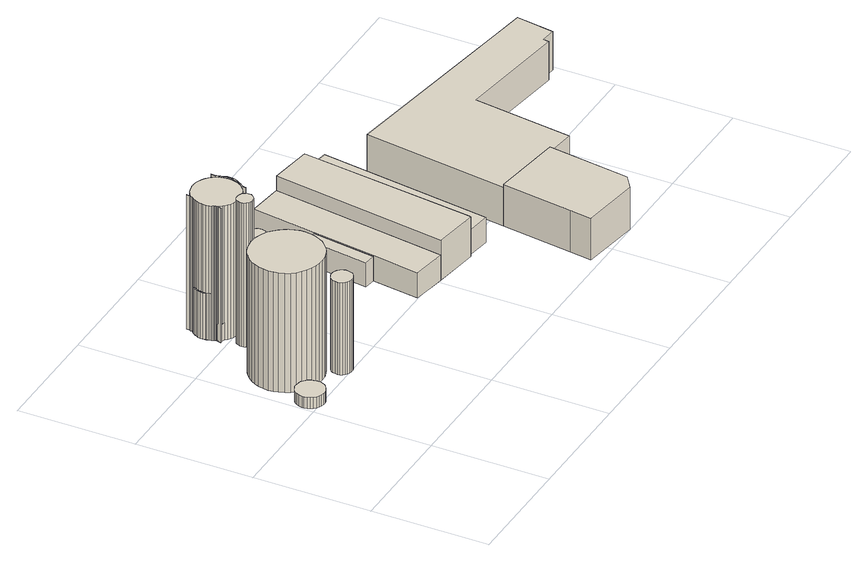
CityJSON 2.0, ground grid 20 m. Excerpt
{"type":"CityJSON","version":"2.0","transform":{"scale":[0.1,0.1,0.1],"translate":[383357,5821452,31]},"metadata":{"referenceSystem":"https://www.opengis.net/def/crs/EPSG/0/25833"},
"CityObjects":{
"building1":{"type":"Building","attributes":{"Gemeindeschluessel":"11000005","BezugspunktDach":"2200","function":"31001_2142","measuredHeight":2.04,"storeysAboveGround":4},"address":[{"country":"Germany","locality":"Berlin","thoroughfareNumber":"39 (6)","thoroughfareName":"Nonnendamm"}],"geometry":[{"type":"Solid","lod":"1","boundaries":[[[[0,1,2,3,4,5,6,7,8,9,10,11,12,13,14,15,16,17,18,19,20,21,22,23,24,25,26,27,28,29]],[[30,31,32,33,34,35,36,37,38,39,40,41,42,43,44,45,46,47,48,49,50,51,52,53,54,55,56,57,58,59]],[[30,59,29,28]],[[31,30,28,27]],[[32,31,27,26]],[[33,32,26,25]],[[34,33,25,24]],[[35,34,24,23]],[[36,35,23,22]],[[37,36,22,21]],[[38,37,21,20]],[[39,38,20,19]],[[40,39,19,18]],[[41,40,18,17]],[[42,41,17,16]],[[43,42,16,15]],[[44,43,15,14]],[[45,44,14,13]],[[46,45,13,12]],[[47,46,12,11]],[[48,47,11,10]],[[49,48,10,9]],[[50,49,9,8]],[[51,50,8,7]],[[52,51,7,6]],[[53,52,6,5]],[[54,53,5,4]],[[55,54,4,3]],[[56,55,3,2]],[[57,56,2,1]],[[58,57,1,0]],[[59,58,0,29]]]]}]},
"building2":{"type":"Building","attributes":{"Gemeindeschluessel":"11000005","BezugspunktDach":"2200","function":"31001_2142","measuredHeight":21.67,"storeysAboveGround":5},"address":[{"country":"Germany","locality":"Berlin","thoroughfareNumber":"39 (5)","thoroughfareName":"Nonnendamm"}],"geometry":[{"type":"Solid","lod":"1","boundaries":[[[[60,61,62,63,64,65,66,67,68,69,70,71,72,73,74,75,76,77,78,79,80,81,82,83,84,85,86,87,88,89,90,91,92,93,94,95,96,97,98,99,100,101,102]],[[103,104,105,106,107,108,109,110,111,112,113,114,115,116,117,118,119,120,121,122,123,124,125,126,127,128,129,130,131,132,133,134,135,136,137,138,139,140,141,142,143,144,145]],[[103,145,102,101]],[[104,103,101,100]],[[105,104,100,99]],[[106,105,99,98]],[[107,106,98,97]],[[108,107,97,96]],[[109,108,96,95]],[[110,109,95,94]],[[111,110,94,93]],[[112,111,93,92]],[[113,112,92,91]],[[114,113,91,90]],[[115,114,90,89]],[[116,115,89,88]],[[117,116,88,87]],[[118,117,87,86]],[[119,118,86,85]],[[120,119,85,84]],[[121,120,84,83]],[[122,121,83,82]],[[123,122,82,81]],[[124,123,81,80]],[[125,124,80,79]],[[126,125,79,78]],[[127,126,78,77]],[[128,127,77,76]],[[129,128,76,75]],[[130,129,75,74]],[[131,130,74,73]],[[132,131,73,72]],[[133,132,72,71]],[[134,133,71,70]],[[135,134,70,69]],[[136,135,69,68]],[[137,136,68,67]],[[138,137,67,66]],[[139,138,66,65]],[[140,139,65,64]],[[141,140,64,63]],[[142,141,63,62]],[[143,142,62,61]],[[144,143,61,60]],[[145,144,60,102]]]]}]},
"building3":{"type":"Building","attributes":{"Gemeindeschluessel":"11000005","BezugspunktDach":"2200","function":"31001_2142","measuredHeight":16.77,"storeysAboveGround":4},"address":[{"country":"Germany","locality":"Berlin","thoroughfareNumber":"39 (7)","thoroughfareName":"Nonnendamm"}],"geometry":[{"type":"Solid","lod":"1","boundaries":[[[[146,147,148,149,150,151,152,153,154,155,156,157,158,159,160,161,162,163,164,165,166,167,168,169,170,171]],[[172,173,174,175,176,177,178,179,180,181,182,183,184,185,186,187,188,189,190,191,192,193,194,195,196,197]],[[172,197,171,170]],[[173,172,170,169]],[[174,173,169,168]],[[175,174,168,167]],[[176,175,167,166]],[[177,176,166,165]],[[178,177,165,164]],[[179,178,164,163]],[[180,179,163,162]],[[181,180,162,161]],[[182,181,161,160]],[[183,182,160,159]],[[184,183,159,158]],[[185,184,158,157]],[[186,185,157,156]],[[187,186,156,155]],[[188,187,155,154]],[[189,188,154,153]],[[190,189,153,152]],[[191,190,152,151]],[[192,191,151,150]],[[193,192,150,149]],[[194,193,149,148]],[[195,194,148,147]],[[196,195,147,146]],[[197,196,146,171]]]]}]},
"building4":{"type":"Building","attributes":{"Gemeindeschluessel":"11000005","BezugspunktDach":"2200","function":"31001_2142","measuredHeight":26.15,"storeysAboveGround":4},"address":[{"country":"Germany","locality":"Berlin","thoroughfareNumber":"39 (3)","thoroughfareName":"Nonnendamm"}],"geometry":[{"type":"Solid","lod":"1","boundaries":[[[[198,199,200,201,202,203,204,205,206,207,208,209,210,211,212,213,214,215,216,217,218,219,220]],[[221,222,223,224,225,226,227,228,229,230,231,232,233,234,235,236,237,238,239,240,241,242,243]],[[221,243,220,219]],[[222,221,219,218]],[[223,222,218,217]],[[224,223,217,216]],[[225,224,216,215]],[[226,225,215,214]],[[227,226,214,213]],[[228,227,213,212]],[[229,228,212,211]],[[230,229,211,210]],[[231,230,210,209]],[[232,231,209,208]],[[233,232,208,207]],[[234,233,207,206]],[[235,234,206,205]],[[236,235,205,204]],[[237,236,204,203]],[[238,237,203,202]],[[239,238,202,201]],[[240,239,201,200]],[[241,240,200,199]],[[242,241,199,198]],[[243,242,198,220]]]]}]},
"building5":{"type":"Building","attributes":{"Gemeindeschluessel":"11000005","BezugspunktDach":"2200","function":"31001_2142","measuredHeight":18.1,"storeysAboveGround":5},"address":[{"country":"Germany","locality":"Berlin","thoroughfareNumber":"39 (4)","thoroughfareName":"Nonnendamm"}],"geometry":[{"type":"Solid","lod":"1","boundaries":[[[[244,245,246,247,248,249,250,251,252,253,254,255,256,257,258,259,260,261,262,263,264,265,266]],[[267,268,269,270,271,272,273,274,275,276,277,278,279,280,281,282,283,284,285,286,287,288,289]],[[267,289,266,265]],[[268,267,265,264]],[[269,268,264,263]],[[270,269,263,262]],[[271,270,262,261]],[[272,271,261,260]],[[273,272,260,259]],[[274,273,259,258]],[[275,274,258,257]],[[276,275,257,256]],[[277,276,256,255]],[[278,277,255,254]],[[279,278,254,253]],[[280,279,253,252]],[[281,280,252,251]],[[282,281,251,250]],[[283,282,250,249]],[[284,283,249,248]],[[285,284,248,247]],[[286,285,247,246]],[[287,286,246,245]],[[288,287,245,244]],[[289,288,244,266]]]]}]},
"building6":{"type":"Building","attributes":{"Gemeindeschluessel":"11000005","function":"31001_2142"},"address":[{"country":"Germany","locality":"Berlin","thoroughfareNumber":"39 (2)","thoroughfareName":"Nonnendamm"}],"children":["building6-1","building6-2","building6-3","building6-4","building6-5","building6-6","building6-7"]},
"building6-1":{"type":"BuildingPart","attributes":{"BezugspunktDach":"2200","measuredHeight":24.44,"storeysAboveGround":6},"parents":["building6"],"geometry":[{"type":"MultiSurface","lod":"1","boundaries":[[[290,291,292,293,294,295,296,297,298,299,300,298,301,302,303,304,305,306,307,308,309,310,311,312,313,314,315,316,317,318,319,320,321,322,323,324,325,326,327,328,329,330,331,332,333,334,335,336,337,338,339,340,341,342,343,344,345,346,347,348,349,350,351,352,353,354,355,356]],[[357,358,359,360,361,362,363,364,365,366,367,368,369,370,371,372,373,374,375,376,377,378,379,380,381,382,383,384,385,386,387,388,389,390,391,392,393,394,395,396,397,398,399,400,401,402,403,404,405,406,407,408,409,410,411,412,413,414,412,415,416,417,418,419,420,421,422,423]],[[424,425,356,355]],[[357,423,426,427]],[[428,424,355,354]],[[358,357,427,429]],[[359,358,430,429,431,432,428,354,353]],[[360,359,353,352],[431,433,434,432]],[[435,434,433,436,437,361,360,352,351]],[[363,362,350,349]],[[364,361,351,348]],[[365,364,348,347]],[[366,365,347,346]],[[367,366,346,345]],[[368,367,345,344]],[[369,368,344,343]],[[370,369,343,342]],[[371,370,342,341]],[[438,439,440,341,340]],[[372,371,441,442,443]],[[444,439,340,339]],[[373,372,443,445]],[[446,444,447,339,338]],[[374,373,445,448,449]],[[450,446,338,337]],[[375,374,448,451]],[[376,375,337,336]],[[377,376,336,335]],[[378,377,335,334]],[[379,378,334,333]],[[380,379,333,332]],[[381,380,332,331]],[[382,381,331,330]],[[383,382,330,329]],[[384,383,329,328]],[[385,384,328,327]],[[452,453,454,385,386,385,327,326]],[[455,453,326,325]],[[388,387,388,456,455,325,324]],[[397,457,458,316,315]],[[459,457,315,314]],[[399,460,459,314,313]],[[400,399,313,312]],[[401,400,312,311]],[[402,401,311,310]],[[403,402,310,309]],[[404,403,309,308]],[[405,404,308,307]],[[406,405,307,306]],[[407,406,306,305]],[[408,407,305,304]],[[409,408,304,303]],[[410,409,461,462,463,464,303,302]],[[411,410,302,301],[462,465,466,463]],[[412,411,465,467,468,466,469,301,298]],[[470,468,298,300]],[[413,412,467,471]],[[414,413,300,299]],[[412,414,299,298]],[[415,412,298,297]],[[416,415,297,296]],[[417,416,296,295]],[[418,417,295,294]],[[419,418,294,293]],[[420,419,293,292]],[[472,473,292,291]],[[421,420,474,475]],[[476,472,291,290]],[[422,421,475,477]],[[425,476,477,426,423,422,290,356]],[[427,426,425,424]],[[429,427,424,428]],[[428,432,431,429,430]],[[434,433,431,432]],[[437,436,433,434,435]],[[443,442,441,440,439,438]],[[445,443,439,444]],[[449,448,445,447,444,446]],[[451,448,446,450]],[[386,385,454,453,452]],[[387,386,453,455]],[[455,456,388,387]],[[388,324,323,389]],[[390,389,323,322]],[[391,390,322,321]],[[478,392,391,321,320]],[[393,392,320,319]],[[479,394,393,480,319,318]],[[394,318,317,395]],[[396,395,317,316]],[[396,458,457,397]],[[481,398,397,457,459]],[[398,459,460,399]],[[464,463,462,461]],[[466,465,462,463]],[[469,466,468,467,465]],[[471,467,468,470]],[[475,474,473,472]],[[477,475,472,476]],[[426,477,476,425]]]}]},
"building6-2":{"type":"BuildingPart","attributes":{"BezugspunktDach":"2200","measuredHeight":3,"storeysAboveGround":6},"parents":["building6"],"geometry":[{"type":"Solid","lod":"1","boundaries":[[[[464,463,466,468,470]],[[467,465,462,461,471]],[[471,461,464,470]],[[471,470,468,467]],[[465,467,468,466]],[[465,466,463,462]],[[462,463,464,461]]]]}]},
"building6-3":{"type":"BuildingPart","attributes":{"BezugspunktDach":"2200","measuredHeight":24.64,"storeysAboveGround":6},"parents":["building6"],"geometry":[{"type":"MultiSurface","lod":"1","boundaries":[[[482,483,484,485,486,487,488,489,490,491,492,493,494,495,496,497,498,499,500,501,502,503,495,504,505,506,507,508,509,510,511]],[[396,395,394,393,392,391,390,389,388,512,513,514,515,516,517,518,389,519,520,521,522,523,524,525,526,527,528,529,530,531,532]],[[396,532,396,458,533,511,510]],[[395,396,395,317,316,510,509]],[[318,317,509,508]],[[319,318,534,508,507]],[[320,319,507,506]],[[391,392,391,321,320,506,505]],[[322,321,391,390,391,505,504]],[[323,322,390,389,390,504,495]],[[324,323,495,503]],[[512,388,512,535,456,503,502]],[[513,512,502,501]],[[514,513,501,500]],[[515,514,500,499]],[[516,515,499,498]],[[517,516,498,497]],[[518,517,497,496]],[[389,518,496,495]],[[519,389,495,494]],[[520,519,494,493]],[[521,520,493,492]],[[522,521,492,491]],[[523,522,491,490]],[[524,523,490,489]],[[525,524,489,488]],[[526,525,488,487]],[[527,526,487,486]],[[528,527,486,485]],[[529,528,485,484]],[[530,529,484,483]],[[531,530,483,482]],[[532,531,482,511]],[[533,458,396,532]],[[316,317,395,396]],[[394,395,317,318]],[[393,394,534,318,319]],[[392,393,319,320]],[[320,321,391,392]],[[390,391,321,322]],[[389,390,322,323]],[[388,389,323,324]],[[456,535,512,388]]]}]},
"building6-4":{"type":"BuildingPart","attributes":{"BezugspunktDach":"2200","measuredHeight":3,"storeysAboveGround":6},"parents":["building6"],"geometry":[{"type":"MultiSurface","lod":"1","boundaries":[[[533,458,457,459,460]],[[398,397,396,532,399]],[[398,399,398,459]],[[397,457,397,396]],[[399,532,533,460]],[[536,460,459,398,399]],[[397,398,459,457]],[[396,397,457,458]],[[532,396,458,533]]]}]},
"building6-5":{"type":"BuildingPart","attributes":{"BezugspunktDach":"2200","measuredHeight":8.42,"storeysAboveGround":6},"parents":["building6"],"geometry":[{"type":"MultiSurface","lod":"1","boundaries":[[[537,538,539,540,473,472,476,425,424,428,432,434,435,541,542,543,544,545,546,547]],[[548,549,550,551,552,553,436,433,431,429,427,426,477,475,474,554,555,556,557,558]],[[548,558,547,546]],[[549,548,546,545]],[[550,549,545,544]],[[551,550,544,543]],[[552,551,543,542]],[[553,552,542,541]],[[436,553,541,435]],[[554,474,473,540]],[[555,554,540,539]],[[556,555,539,538]],[[557,556,538,537]],[[558,557,537,547]],[[433,436,435,434]],[[433,559,434,432,431]],[[429,431,560,432,428]],[[427,429,428,424]],[[426,427,424,425]],[[477,426,425,476]],[[475,477,476,472]],[[475,561,472,473,474]]]}]},
"building6-6":{"type":"BuildingPart","attributes":{"BezugspunktDach":"2200","measuredHeight":3,"storeysAboveGround":6},"parents":["building6"],"geometry":[{"type":"Solid","lod":"1","boundaries":[[[[444,446,450,440,439]],[[442,451,448,445,443]],[[451,442,440,450]],[[442,443,439,440]],[[451,450,446,448]],[[445,448,446,444]],[[445,444,439,443]]]]}]},
"building6-7":{"type":"BuildingPart","attributes":{"BezugspunktDach":"2200","measuredHeight":3,"storeysAboveGround":6},"parents":["building6"],"geometry":[{"type":"MultiSurface","lod":"1","boundaries":[[[453,455,456,535,454]],[[512,388,387,386,385]],[[512,385,454,535]],[[512,535,456,388]],[[388,456,455,387]],[[386,387,455,453]],[[385,386,562,453,454]]]}]},
"building7":{"type":"Building","attributes":{"Gemeindeschluessel":"11000005","BezugspunktDach":"2200","function":"51009_1610","measuredHeight":4.37,"storeysAboveGround":0},"address":[{"country":"Germany","locality":"Berlin"}],"geometry":[{"type":"Solid","lod":"1","boundaries":[[[[563,564,565,566]],[[567,568,569,570]],[[567,570,566,565]],[[568,567,565,564]],[[569,568,564,563]],[[570,569,563,566]]]]}]},
"building8":{"type":"Building","attributes":{"Gemeindeschluessel":"11000005","function":"31001_2512"},"address":[{"country":"Germany","locality":"Berlin","thoroughfareNumber":"37 (1)","thoroughfareName":"Nonnendamm"}],"children":["building8-1","building8-2","building8-3"]},
"building8-1":{"type":"BuildingPart","attributes":{"BezugspunktDach":"2200","measuredHeight":7.21,"storeysAboveGround":2},"parents":["building8"],"geometry":[{"type":"MultiSurface","lod":"1","boundaries":[[[571,572,573,574,575,576]],[[577,578,579,580,581,582]],[[583,584,582,576,575]],[[578,577,575,574]],[[579,578,574,573]],[[585,586,579,580,579,573,572]],[[581,580,572,571]],[[582,581,571,576]],[[577,582,584,583]],[[580,579,586,585]]]}]},
"building8-2":{"type":"BuildingPart","attributes":{"BezugspunktDach":"2200","measuredHeight":4.5,"storeysAboveGround":2},"parents":["building8"],"geometry":[{"type":"Solid","lod":"1","boundaries":[[[[587,588,586,585]],[[579,589,590,580]],[[589,579,586,588]],[[590,589,588,587]],[[580,590,587,585]],[[579,580,585,586]]]]}]},
"building8-3":{"type":"BuildingPart","attributes":{"BezugspunktDach":"2200","measuredHeight":4.62,"storeysAboveGround":2},"parents":["building8"],"geometry":[{"type":"Solid","lod":"1","boundaries":[[[[584,583,591,592,593,594]],[[569,568,595,577,582,596]],[[569,596,594,593]],[[568,569,593,592]],[[595,568,592,591]],[[577,595,591,583]],[[582,577,582,584]],[[596,582,584,594]],[[583,584,582,577]]]]}]},
"building9":{"type":"Building","attributes":{"Gemeindeschluessel":"11000004","BezugspunktDach":"2200","function":"31001_2050","measuredHeight":7.55,"storeysAboveGround":2},"address":[{"country":"Germany","locality":"Berlin","thoroughfareNumber":"33 (1)","thoroughfareName":"Nonnendamm"}],"geometry":[{"type":"Solid","lod":"1","boundaries":[[[[597,598,599,600,601,602,603]],[[604,605,606,607,608,609,610]],[[604,610,603,602]],[[605,604,602,601]],[[606,605,601,600]],[[607,606,600,599]],[[608,607,599,598]],[[609,608,598,597]],[[610,609,597,603]]]]}]},
"building10":{"type":"Building","attributes":{"Gemeindeschluessel":"11000005","BezugspunktDach":"2200","function":"51009_1610","measuredHeight":7.04,"storeysAboveGround":0},"address":[{"country":"Germany","locality":"Berlin"}],"geometry":[{"type":"Solid","lod":"1","boundaries":[[[[611,612,613,614,615,616,617,618,619,620,621,622]],[[623,624,625,626,627,628,629,630,631,607,606,605]],[[623,605,622,621]],[[624,623,621,620]],[[625,624,620,619]],[[626,625,619,618]],[[627,626,618,617]],[[628,627,617,616]],[[629,628,616,615]],[[630,629,615,614]],[[631,630,614,613]],[[607,631,613,612]],[[606,607,612,611]],[[605,606,611,622]]]]}]}
},
"vertices":[
[4,218,28],[5,213,28],[7,209,28],[10,205,28],[13,201,28],[17,199,28],[21,197,28],[26,196,28],[31,196,28],[35,197,28],[40,199,28],[44,202,28],[47,205,28],[50,210,28],[52,215,28],[52,220,28],[51,225,28],[50,230,28],[47,235,28],[43,239,28],[39,242,28],[34,243,28],[28,244,28],[23,244,28],[18,242,28],[13,239,28],[9,235,28],[7,232,28],[5,227,28],[4,222,28],[5,227,8],[7,232,8],[9,235,8],[13,239,8],[18,242,8],[23,244,8],[28,244,8],[34,243,8],[39,242,8],[43,239,8],[47,235,8],[50,230,8],[51,225,8],[52,220,8],[52,215,8],[50,210,8],[47,205,8],[44,202,8],[40,199,8],[35,197,8],[31,196,8],[26,196,8],[21,197,8],[17,199,8],[13,201,8],[10,205,8],[7,209,8],[5,213,8],[4,218,8],[4,222,8],
[23,280,225],[25,272,225],[28,263,225],[32,255,225],[37,248,225],[44,242,225],[51,237,225],[59,233,225],[67,230,225],[76,229,225],[85,228,225],[94,229,225],[103,232,225],[111,235,225],[118,240,225],[125,246,225],[131,253,225],[135,260,225],[139,269,225],[141,277,225],[142,286,225],[142,295,225],[140,303,225],[137,312,225],[133,319,225],[128,326,225],[122,332,225],[116,338,225],[108,342,225],[100,345,225],[92,347,225],[83,348,225],[75,347,225],[67,346,225],[58,343,225],[51,339,225],[44,334,225],[38,328,225],[32,321,225],[28,314,225],[25,306,225],[23,297,225],[22,289,225],[23,297,8],[25,306,8],[28,314,8],[32,321,8],[38,328,8],[44,334,8],[51,339,8],[58,343,8],[67,346,8],[75,347,8],[83,348,8],[92,347,8],[100,345,8],[108,342,8],[116,338,8],[122,332,8],[128,326,8],[133,319,8],[137,312,8],[140,303,8],[142,295,8],[142,286,8],[141,277,8],[139,269,8],[135,260,8],[131,253,8],[125,246,8],[118,240,8],[111,235,8],[103,232,8],[94,229,8],[85,228,8],[76,229,8],[67,230,8],[59,233,8],[51,237,8],[44,242,8],[37,248,8],[32,255,8],[28,263,8],[25,272,8],[23,280,8],[22,289,8],
[109,211,175],[111,207,175],[114,204,175],[117,202,175],[121,200,175],[124,199,175],[129,199,175],[132,200,175],[136,202,175],[139,204,175],[142,207,175],[143,211,175],[144,215,175],[144,219,175],[143,223,175],[141,227,175],[137,231,175],[133,233,175],[129,234,175],[124,234,175],[120,233,175],[116,231,175],[112,228,175],[110,224,175],[109,219,175],[108,215,175],[109,219,8],[110,224,8],[112,228,8],[116,231,8],[120,233,8],[124,234,8],[129,234,8],[133,233,8],[137,231,8],[141,227,8],[143,223,8],[144,219,8],[144,215,8],[143,211,8],[142,207,8],[139,204,8],[136,202,8],[132,200,8],[129,199,8],[124,199,8],[121,200,8],[117,202,8],[114,204,8],[111,207,8],[109,211,8],[108,215,8],
[108,373,271],[110,370,271],[112,367,271],[115,366,271],[118,365,271],[122,365,271],[126,366,271],[129,368,271],[132,371,271],[134,374,271],[134,378,271],[134,382,271],[132,385,271],[130,388,271],[126,390,271],[122,391,271],[119,391,271],[115,391,271],[112,389,271],[110,386,271],[108,383,271],[107,380,271],[107,376,271],[107,380,10],[108,383,10],[110,386,10],[112,389,10],[115,391,10],[119,391,10],[122,391,10],[126,390,10],[130,388,10],[132,385,10],[134,382,10],[134,378,10],[134,374,10],[132,371,10],[129,368,10],[126,366,10],[122,365,10],[118,365,10],[115,366,10],[112,367,10],[110,370,10],[108,373,10],[107,376,10],
[139,370,190],[141,366,190],[143,363,190],[146,361,190],[150,360,190],[154,360,190],[157,361,190],[160,363,190],[163,365,190],[164,368,190],[165,371,190],[165,375,190],[165,378,190],[163,381,190],[160,384,190],[157,386,190],[154,387,190],[150,387,190],[147,386,190],[143,384,190],[141,381,190],[139,377,190],[139,373,190],[139,377,9],[141,381,9],[143,384,9],[147,386,9],[150,387,9],[154,387,9],[157,386,9],[160,384,9],[163,381,9],[165,378,9],[165,375,9],[165,371,9],[164,368,9],[163,365,9],[160,363,9],[157,361,9],[154,360,9],[150,360,9],[146,361,9],[143,363,9],[141,366,9],[139,370,9],[139,373,9],
[99,433,254],[100,429,254],[101,425,254],[102,424,254],[103,422,254],[103,421,254],[104,420,254],[104,418,254],[104,417,254],[102,409,254],[103,409,254],[106,413,254],[109,410,254],[111,408,254],[115,404,254],[119,401,254],[124,399,254],[129,398,254],[134,397,254],[139,396,254],[144,396,254],[149,397,254],[153,399,254],[158,401,254],[161,403,254],[164,405,254],[167,408,254],[172,413,254],[175,418,254],[177,424,254],[179,431,254],[179,437,254],[178,444,254],[177,450,254],[174,456,254],[172,459,254],[170,462,254],[167,465,254],[163,468,254],[159,471,254],[154,473,254],[150,475,254],[145,476,254],[140,476,254],[135,476,254],[130,475,254],[125,474,254],[120,472,254],[117,470,254],[114,467,254],[111,465,254],[112,473,254],[111,473,254],[111,467,254],[110,465,254],[110,463,254],[109,461,254],[108,460,254],[106,459,254],[105,457,254],[105,458,254],[106,458,254],[104,454,254],[102,450,254],[100,446,254],[100,442,254],[99,438,254],[100,442,10],[100,446,10],[102,450,10],[104,454,10],[106,458,10],[105,458,10],[105,457,10],[106,459,10],[108,460,10],[109,461,10],[110,463,10],[110,465,10],[111,467,10],[111,473,10],[112,473,10],[111,465,10],[114,467,10],[117,470,10],[120,472,10],[125,474,10],[130,475,10],[135,476,10],[140,476,10],[145,476,10],[150,475,10],[154,473,10],[159,471,10],[163,468,10],[167,465,10],[170,462,10],[172,459,10],[174,456,10],[177,450,10],[178,444,10],[179,437,10],[179,431,10],[177,424,10],[175,418,10],[172,413,10],[167,408,10],[164,405,10],[161,403,10],[158,401,10],[153,399,10],[149,397,10],[144,396,10],[139,396,10],[134,397,10],[129,398,10],[124,399,10],[119,401,10],[115,404,10],[111,408,10],[109,410,10],[106,413,10],[104,417,10],[103,409,10],[102,409,10],[104,418,10],[104,420,10],[103,421,10],[103,422,10],[102,424,10],[101,425,10],[100,429,10],[99,433,10],[99,438,10],[100,442,95],[99,438,95],[99,438,11],[100,442,11],[100,446,95],[100,446,11],[100,446,78],[102,450,11],[102,450,95],[104,454,11],[104,454,95],[106,458,95],[106,458,11],[106,458,29],[111,465,38],[111,465,41],[112,473,41],[112,473,34],[112,473,11],[111,465,11],[114,467,41],[114,467,11],[117,470,41],[114,467,24],[117,470,11],[117,470,20],[120,472,41],[120,472,11],[170,462,17],[170,462,40],[167,465,40],[172,459,40],[174,456,40],[164,405,40],[167,408,40],[161,403,40],[158,401,40],[111,408,11],[109,410,11],[109,410,41],[111,408,41],[106,413,11],[106,413,41],[104,417,11],[104,417,41],[106,413,17],[103,409,41],[103,409,11],[100,429,95],[101,425,95],[101,425,11],[100,429,11],[99,433,95],[99,433,11],[179,431,163],[175,418,163],[177,424,132],[161,403,14],
[167,400,256],[168,405,256],[169,407,256],[171,410,256],[173,412,256],[175,416,256],[178,420,256],[180,425,256],[181,430,256],[181,434,256],[181,439,256],[179,444,256],[178,449,256],[177,450,256],[176,451,256],[176,453,256],[176,455,256],[175,457,256],[176,459,256],[176,464,256],[175,464,256],[174,456,256],[178,444,256],[179,437,256],[179,431,256],[177,424,256],[175,418,256],[172,413,256],[167,408,256],[166,400,256],[175,464,10],[176,464,10],[176,459,10],[175,457,10],[176,455,10],[176,453,10],[176,451,10],[178,449,10],[179,444,10],[181,439,10],[181,434,10],[181,430,10],[180,425,10],[178,420,10],[175,416,10],[173,412,10],[171,410,10],[169,407,10],[168,405,10],[167,400,10],[166,400,10],[166,400,40],[175,418,153],[175,464,40],
[158,401,21],
[98,433,95],[98,432,95],[99,429,95],[100,427,95],[105,458,95],[105,457,95],[102,454,95],[100,450,95],[98,446,95],[97,442,95],[97,438,95],[97,442,11],[98,446,11],[100,450,11],[102,454,11],[105,457,11],[105,458,11],[100,427,11],[99,429,11],[98,432,11],[98,433,11],[97,438,11],[104,454,74],[102,450,45],[100,429,17],
[170,462,18],
[358,282,53],[373,390,53],[353,392,53],[338,284,53],[353,392,9],[373,390,9],[358,282,9],[338,284,9],
[484,181,81],[485,184,81],[522,480,81],[522,483,81],[449,493,81],[406,192,81],[449,493,9],[522,483,9],[522,480,9],[485,184,9],[484,181,9],[406,192,9],[449,493,55],[406,192,55],[485,184,54],[522,480,54],
[529,178,54],[570,473,54],[570,473,9],[529,178,9],
[389,500,55],[373,390,55],[358,282,55],[347,201,55],[389,500,9],[347,201,9],
[658,0,86],[682,17,86],[701,155,86],[701,158,86],[579,174,86],[562,52,86],[557,14,86],[562,52,10],[579,174,10],[701,158,10],[701,155,10],[682,17,10],[658,0,10],[557,14,10],
[701,158,80],[701,155,80],[749,149,80],[772,320,80],[963,294,80],[965,304,80],[990,301,80],[998,352,80],[1000,366,80],[939,375,80],[613,423,80],[579,174,80],[613,423,10],[939,375,10],[1000,366,10],[998,352,10],[990,301,10],[965,304,10],[963,294,10],[772,320,10],[749,149,10]
]}
